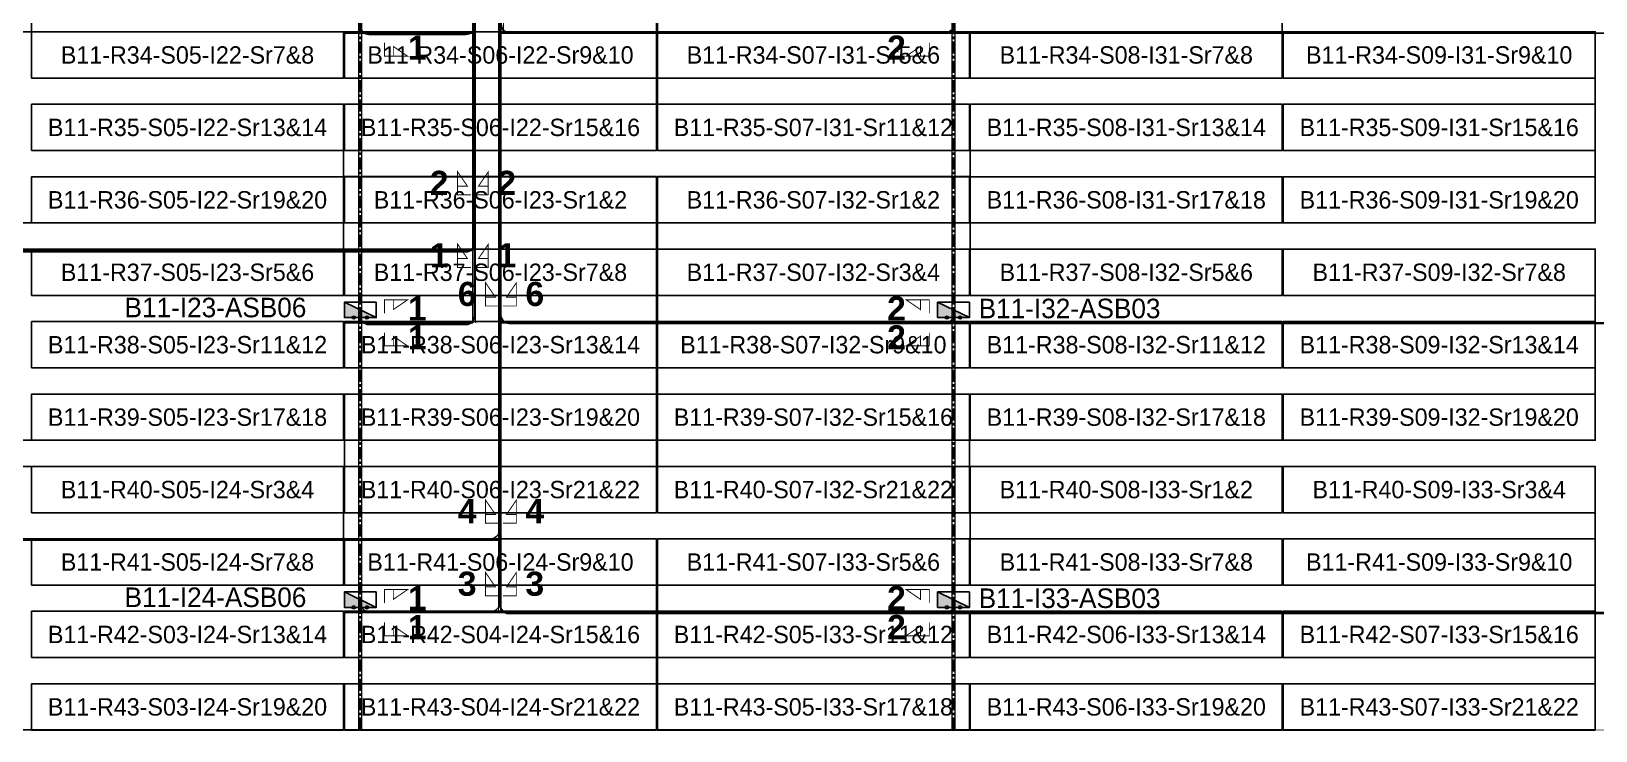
# Model space of a CAD drawing. Header units: metres. Extents: x 529352 to 529741, y 2674804 to 2675132.
# Drawn here: x 529481.8 to 529643.8, y 2674804.2 to 2674876.6 of the extents above; entities that cross this region are included whole.
import ezdxf
from ezdxf.enums import TextEntityAlignment as Align

# ---------------------------------------------------------------- set-up
doc = ezdxf.new("R2010")
doc.units = ezdxf.units.M
doc.linetypes.add('CENTER', pattern=[2, 1.25, -0.25, 0.25, -0.25])
doc.layers.add('Boundary-12.5 MW Block', color=6, linetype='Continuous', lineweight=9)
doc.layers.add('PILE', color=1, linetype='Continuous', lineweight=15)
for name, color, linetype in [('DC Trench BL-11', 40, 'Continuous'), ('E-Inverter Grouping', 2, 'Continuous'), ('Inverter Block-11', 7, 'Continuous'), ('LT Cable(AG) INV to LT Panel BL-11', 2, 'Continuous'), ('Messenger Wire Block-11 (Master Path)', 30, 'Continuous'), ('Messenger Wire Block-11 (MW Path)', 191, 'Continuous'), ('MMS Table Block-11', 8, 'Continuous'), ('Plan Line - DC BL-11', 40, 'Continuous'), ('Section Marking BL-11', 2, 'Continuous')]:
    doc.layers.add(name, color=color, linetype=linetype)
doc.styles.add('BoldTextStyle', font='arialbd.ttf')
doc.styles.get("Standard").update_dxf_attribs({"font": 'Adani Regular.ttf'})

# ---------------------------------------------------------------- blocks, each defined once
blk = doc.blocks.new('MMS Table (32.292 x 4.788)')
at = {"color": 0}
blk.add_lwpolyline([(0, -0.002), (0, 4.786), (32.292, 4.786), (32.292, -0.002)], close=True, dxfattribs=at)
at = {"color": 7}
blk.add_attdef('ID1', text='', height=1.8, dxfattribs=at).set_placement((16.146, 2.392), align=Align.MIDDLE_CENTER)
blk = doc.blocks.new('Inverter Block')
h = blk.add_hatch(color=0)
h.dxf.hatch_style = 1
h.paths.add_polyline_path([(-1.46, 2.27), (-1.46, 0.85), (1.46, 0.85)])
at = {"color": 0}
blk.add_lwpolyline([(1.46, 2.27), (-1.46, 2.27), (-1.46, 0.85), (1.46, 0.85)], close=True, dxfattribs=at)
blk.add_lwpolyline([(-1.46, 2.27), (1.46, 0.85)], dxfattribs=at)
at = {"layer": 'PILE'}
for centre in [(-0.61, 0.85), (0.61, 0.85)]:
    blk.add_circle(centre, 0.156, dxfattribs=at)
at = {"color": 7}
blk.add_attdef('ID', (-1.46, 3.01), '', height=1.8, dxfattribs=at)

msp = doc.modelspace()

# ---------------------------------------------------------------- linework, layer by layer
at = {"layer": 'Boundary-12.5 MW Block', "const_width": 0.05}
msp.add_lwpolyline([(529352.29, 2675124.08), (529643.82, 2675124.08), (529643.82, 2675131.58), (529740.89, 2675131.58), (529740.89, 2674804.29), (529417.07, 2674804.29), (529417.07, 2674819.29), (529352.29, 2674819.29)], close=True, dxfattribs=at)
at = {"layer": 'DC Trench BL-11', "color": 40, "const_width": 0.15}
for points in [[(529516.04, 2674981.58), (529515.73, 2674981.58), (529515.73, 2674804.29), (529516.04, 2674804.29)], [(529577.44, 2674981.58), (529577.14, 2674981.58), (529577.14, 2674804.29), (529577.44, 2674804.29)]]:
    msp.add_lwpolyline(points, close=True, dxfattribs=at)
at = {"layer": 'E-Inverter Grouping', "color": 3}
for points in [[(529481.86, 2674876.58), (529481.86, 2674884.08), (529546.54, 2674884.08), (529546.54, 2674864.29), (529514.15, 2674864.29), (529514.15, 2674856.79), (529449.46, 2674856.79), (529449.46, 2674876.58)], [(529611.32, 2674876.58), (529611.32, 2674884.08), (529546.64, 2674884.08), (529546.64, 2674864.29), (529579.03, 2674864.29), (529579.03, 2674856.79), (529643.72, 2674856.79), (529643.72, 2674876.58)]]:
    msp.add_lwpolyline(points, close=True, dxfattribs=at)
at = {"layer": 'E-Inverter Grouping'}
for points in [[(529546.54, 2674826.79), (529514.25, 2674826.79), (529514.25, 2674834.29), (529449.46, 2674834.29), (529449.46, 2674854.08), (529514.15, 2674854.08), (529514.15, 2674861.58), (529546.54, 2674861.58)], [(529546.64, 2674826.79), (529578.93, 2674826.79), (529578.93, 2674834.29), (529643.72, 2674834.29), (529643.72, 2674854.08), (529579.03, 2674854.08), (529579.03, 2674861.58), (529546.64, 2674861.58)], [(529514.15, 2674824.08), (529546.54, 2674824.08), (529546.54, 2674804.29), (529449.46, 2674804.29), (529449.46, 2674831.58), (529514.15, 2674831.58)], [(529579.03, 2674824.08), (529546.64, 2674824.08), (529546.64, 2674804.29), (529643.72, 2674804.29), (529643.72, 2674831.58), (529579.03, 2674831.58)]]:
    msp.add_lwpolyline(points, close=True, dxfattribs=at)
at = {"layer": 'LT Cable(AG) INV to LT Panel BL-11'}
for points in [[(529538.31, 2675001.57), (529537.19, 2675001.57, -0.209937), (529536.53, 2675001.86), (529536.28, 2675002.13, 0.209937), (529535.62, 2675002.42), (529528.54, 2675002.42, 0.414214), (529527.64, 2675001.52), (529527.64, 2674983.36, 0.010801), (529527.64, 2674983.32), (529527.7, 2674981.98, -0.010801), (529527.7, 2674981.94), (529527.7, 2674854.69, -0.414214), (529526.8, 2674853.79), (529419.61, 2674853.79, -0.414214), (529418.71, 2674854.69), (529418.71, 2674855.19)], [(529540.39, 2675001.6), (529537.19, 2675001.6, -0.209937), (529536.53, 2675001.89), (529536.28, 2675002.16, 0.209937), (529535.62, 2675002.45), (529528.52, 2675002.45, 0.414214), (529527.62, 2675001.55), (529527.62, 2674983.36, 0.010801), (529527.62, 2674983.32), (529527.68, 2674981.98, -0.010801), (529527.68, 2674981.94), (529527.68, 2674877.21, -0.414214), (529526.78, 2674876.31), (529516.79, 2674876.31, -0.414214), (529515.89, 2674877.21), (529515.89, 2674877.69)], [(529538.31, 2675001.55), (529537.19, 2675001.55, -0.209937), (529536.53, 2675001.84), (529536.28, 2675002.11, 0.209937), (529535.62, 2675002.4), (529528.57, 2675002.4, 0.414214), (529527.67, 2675001.5), (529527.67, 2674983.36, 0.010801), (529527.67, 2674983.33), (529527.73, 2674981.98, -0.010801), (529527.73, 2674981.94), (529527.73, 2674847.16, -0.414214), (529526.83, 2674846.26), (529516.79, 2674846.26, -0.414214), (529515.89, 2674847.16), (529515.89, 2674847.69)], [(529538.31, 2675001.52), (529537.13, 2675001.52, 0.176267), (529536.55, 2675001.31), (529536.19, 2675001.01, -0.176267), (529535.61, 2675000.8), (529531.09, 2675000.8, 0.414214), (529530.19, 2674999.9), (529530.19, 2674983.37, 0.019774), (529530.2, 2674983.3), (529530.3, 2674981.98, -0.019774), (529530.3, 2674981.91), (529530.3, 2674824.99, -0.414214), (529529.4, 2674824.09), (529419.61, 2674824.09, -0.414214), (529418.71, 2674824.99), (529418.71, 2674825.19)], [(529538.31, 2675001.5), (529537.13, 2675001.5, 0.176267), (529536.56, 2675001.29), (529536.2, 2675000.99, -0.176267), (529535.62, 2675000.78), (529531.12, 2675000.78, 0.414214), (529530.22, 2674999.88), (529530.22, 2674983.37, 0.019774), (529530.22, 2674983.3), (529530.33, 2674981.98, -0.019774), (529530.33, 2674981.91), (529530.33, 2674817.46, -0.414214), (529529.43, 2674816.56), (529516.79, 2674816.56, -0.414214), (529515.89, 2674817.46), (529515.89, 2674817.69)]]:
    msp.add_lwpolyline(points, format="xyb", dxfattribs=at)
at = {"layer": 'LT Cable(AG) INV to LT Panel BL-11', "color": 5}
for points in [[(529537.3, 2675001.21), (529537.11, 2675001.21, 0.119491), (529536.7, 2675001.11), (529536.2, 2675000.85, -0.119491), (529535.79, 2675000.75), (529531.14, 2675000.75, 0.414214), (529530.24, 2674999.85), (529530.24, 2674983.37, 0.019774), (529530.25, 2674983.3), (529530.35, 2674981.98, -0.019774), (529530.35, 2674981.91), (529530.35, 2674817.24, 0.414214), (529531.25, 2674816.34), (529673.57, 2674816.34, 0.414214), (529674.47, 2674817.24), (529674.47, 2674817.69)], [(529537.3, 2675001.18), (529537.11, 2675001.18, 0.119491), (529536.7, 2675001.08), (529536.2, 2675000.83, -0.119491), (529535.79, 2675000.73), (529531.17, 2675000.73, 0.414214), (529530.27, 2674999.83), (529530.27, 2674983.37, 0.019774), (529530.27, 2674983.3), (529530.38, 2674981.99, -0.019774), (529530.38, 2674981.91), (529530.38, 2674817.26, 0.414214), (529531.28, 2674816.36), (529576.39, 2674816.36, 0.414214), (529577.29, 2674817.26), (529577.29, 2674817.69)], [(529537.3, 2675001.16), (529537.11, 2675001.16, 0.119491), (529536.7, 2675001.06), (529536.2, 2675000.8, -0.119491), (529535.79, 2675000.7), (529531.19, 2675000.7, 0.414214), (529530.29, 2674999.8), (529530.29, 2674983.37, 0.019774), (529530.3, 2674983.3), (529530.4, 2674981.99, -0.019774), (529530.4, 2674981.92), (529530.4, 2674847.29, 0.414214), (529531.3, 2674846.39), (529673.57, 2674846.39, 0.414214), (529674.47, 2674847.29), (529674.47, 2674847.69)], [(529537.3, 2675001.13), (529537.11, 2675001.13, 0.119491), (529536.7, 2675001.03), (529536.2, 2675000.78, -0.119491), (529535.79, 2675000.68), (529531.22, 2675000.68, 0.414214), (529530.32, 2674999.78), (529530.32, 2674983.38, 0.019774), (529530.32, 2674983.3), (529530.43, 2674981.99, -0.019774), (529530.43, 2674981.92), (529530.43, 2674847.31, 0.414214), (529531.33, 2674846.41), (529576.39, 2674846.41, 0.414214), (529577.29, 2674847.31), (529577.29, 2674847.69)], [(529539.29, 2675001.11), (529537.11, 2675001.11, 0.119491), (529536.7, 2675001.01), (529536.2, 2675000.75, -0.119491), (529535.79, 2675000.65), (529531.24, 2675000.65, 0.414214), (529530.34, 2674999.75), (529530.34, 2674983.38, 0.019774), (529530.35, 2674983.31), (529530.45, 2674981.99, -0.019774), (529530.45, 2674981.92), (529530.45, 2674877.34, 0.414214), (529531.35, 2674876.44), (529673.57, 2674876.44, 0.414214), (529674.47, 2674877.34), (529674.47, 2674877.69)], [(529539.29, 2675001.08), (529537.11, 2675001.08, 0.119491), (529536.7, 2675000.98), (529536.2, 2675000.73, -0.119491), (529535.79, 2675000.63), (529531.27, 2675000.63, 0.414214), (529530.37, 2674999.73), (529530.37, 2674983.38, 0.019774), (529530.37, 2674983.31), (529530.48, 2674981.99, -0.019774), (529530.48, 2674981.92), (529530.48, 2674877.36, 0.414214), (529531.38, 2674876.46), (529576.39, 2674876.46, 0.414214), (529577.29, 2674877.36), (529577.29, 2674877.69)]]:
    msp.add_lwpolyline(points, format="xyb", dxfattribs=at)
at = {"layer": 'Messenger Wire Block-11 (Master Path)'}
for points in [[(529527.55, 2674846.44), (529527.55, 2674981.95)], [(529530.45, 2674816.44), (529530.45, 2674981.95)], [(529514.25, 2674876.44), (529527.55, 2674876.44)], [(529530.45, 2674876.44), (529676.11, 2674876.44)], [(529417.07, 2674853.94), (529527.55, 2674853.94)], [(529514.25, 2674846.44), (529527.55, 2674846.44)], [(529530.45, 2674846.44), (529676.11, 2674846.44)], [(529417.07, 2674823.94), (529530.45, 2674823.94)], [(529514.25, 2674816.44), (529676.11, 2674816.44)]]:
    msp.add_lwpolyline(points, dxfattribs=at)
at = {"layer": 'Messenger Wire Block-11 (MW Path)', "const_width": 0.1}
for points in [[(529527.8, 2674846.44), (529527.8, 2674981.95)], [(529530.2, 2674816.44), (529530.2, 2674981.95)], [(529530.7, 2674876.44), (529530.7, 2674981.95)], [(529514.25, 2674876.44), (529527.55, 2674876.44)], [(529530.45, 2674876.44), (529676.11, 2674876.44)], [(529417.07, 2674853.94), (529527.55, 2674853.94)], [(529514.25, 2674846.44), (529527.55, 2674846.44)], [(529530.45, 2674846.44), (529676.11, 2674846.44)], [(529417.07, 2674823.94), (529530.45, 2674823.94)], [(529514.25, 2674816.44), (529676.11, 2674816.44)]]:
    msp.add_lwpolyline(points, dxfattribs=at)
at = {"layer": 'Plan Line - DC BL-11', "color": 6, "linetype": 'CENTER'}
for points in [[(529515.89, 2674981.58), (529515.89, 2674804.29)], [(529577.29, 2674981.58), (529577.29, 2674804.29)]]:
    msp.add_lwpolyline(points, dxfattribs=at)
at = {"layer": 'Section Marking BL-11', "color": 94, "lineweight": 35, "true_color": 0x00a500, "const_width": 0.1}
for points in [[(529518.39, 2674875.44), (529518.39, 2674874.05), (529520.79, 2674874.05), (529519.31, 2674875.06), (529519.31, 2674874.05)], [(529574.79, 2674875.44), (529574.79, 2674874.05), (529572.39, 2674874.05), (529573.87, 2674875.06), (529573.87, 2674874.05)], [(529527.35, 2674859.69), (529525.96, 2674859.69), (529525.96, 2674862.09), (529526.97, 2674860.61), (529525.96, 2674860.61)], [(529527.75, 2674859.69), (529529.14, 2674859.69), (529529.14, 2674862.09), (529528.13, 2674860.61), (529529.14, 2674860.61)], [(529527.35, 2674852.19), (529525.96, 2674852.19), (529525.96, 2674854.59), (529526.97, 2674853.11), (529525.96, 2674853.11)], [(529527.75, 2674852.19), (529529.14, 2674852.19), (529529.14, 2674854.59), (529528.13, 2674853.11), (529529.14, 2674853.11)], [(529530.25, 2674848.19), (529528.86, 2674848.19), (529528.86, 2674850.59), (529529.87, 2674849.11), (529528.86, 2674849.11)], [(529530.65, 2674848.19), (529532.04, 2674848.19), (529532.04, 2674850.59), (529531.03, 2674849.11), (529532.04, 2674849.11)], [(529518.39, 2674847.44), (529518.39, 2674848.83), (529520.79, 2674848.83), (529519.31, 2674847.82), (529519.31, 2674848.83)], [(529574.79, 2674847.44), (529574.79, 2674848.83), (529572.39, 2674848.83), (529573.87, 2674847.82), (529573.87, 2674848.83)], [(529518.39, 2674845.44), (529518.39, 2674844.05), (529520.79, 2674844.05), (529519.31, 2674845.06), (529519.31, 2674844.05)], [(529574.79, 2674845.44), (529574.79, 2674844.05), (529572.39, 2674844.05), (529573.87, 2674845.06), (529573.87, 2674844.05)], [(529530.25, 2674825.69), (529528.86, 2674825.69), (529528.86, 2674828.09), (529529.87, 2674826.61), (529528.86, 2674826.61)], [(529530.65, 2674825.69), (529532.04, 2674825.69), (529532.04, 2674828.09), (529531.03, 2674826.61), (529532.04, 2674826.61)], [(529530.25, 2674818.19), (529528.86, 2674818.19), (529528.86, 2674820.59), (529529.87, 2674819.11), (529528.86, 2674819.11)], [(529530.65, 2674818.19), (529532.04, 2674818.19), (529532.04, 2674820.59), (529531.03, 2674819.11), (529532.04, 2674819.11)], [(529518.39, 2674817.44), (529518.39, 2674818.83), (529520.79, 2674818.83), (529519.31, 2674817.82), (529519.31, 2674818.83)], [(529574.79, 2674817.44), (529574.79, 2674818.83), (529572.39, 2674818.83), (529573.87, 2674817.82), (529573.87, 2674818.83)], [(529518.39, 2674815.44), (529518.39, 2674814.05), (529520.79, 2674814.05), (529519.31, 2674815.06), (529519.31, 2674814.05)], [(529574.79, 2674815.44), (529574.79, 2674814.05), (529572.39, 2674814.05), (529573.87, 2674815.06), (529573.87, 2674814.05)]]:
    msp.add_lwpolyline(points, dxfattribs=at)

# ---------------------------------------------------------------- block references
at = {"layer": 'Inverter Block-11'}
ref = msp.add_blockref('Inverter Block', (529515.89, 2674846.03), dxfattribs=dict(at, xscale=1.124999999976148, yscale=1.124999999976148, zscale=1.124999999976148))
ref.add_attrib('ID', 'B11-I23-ASB06', (529491.49, 2674847.02), dxfattribs={"layer": '0', "color": 7, "height": 2.025})
ref = msp.add_blockref('Inverter Block', (529577.29, 2674846.03), dxfattribs=dict(at, xscale=1.124999999976148, yscale=1.124999999976148, zscale=1.124999999976148))
ref.add_attrib('ID', 'B11-I32-ASB03', (529579.9, 2674846.92), dxfattribs={"layer": '0', "color": 7, "height": 2.025})
ref = msp.add_blockref('Inverter Block', (529515.89, 2674816.03), dxfattribs=dict(at, xscale=1.124999999976148, yscale=1.124999999976148, zscale=1.124999999976148))
ref.add_attrib('ID', 'B11-I24-ASB06', (529491.49, 2674817.02), dxfattribs={"layer": '0', "color": 7, "height": 2.025})
ref = msp.add_blockref('Inverter Block', (529577.29, 2674816.03), dxfattribs=dict(at, xscale=1.124999999976148, yscale=1.124999999976148, zscale=1.124999999976148))
ref.add_attrib('ID', 'B11-I33-ASB03', (529579.9, 2674816.92), dxfattribs={"layer": '0', "color": 7, "height": 2.025})
at = {"layer": 'MMS Table Block-11'}
for p, values in [((529481.86, 2674871.79), {'ID1': 'B11-R34-S05-I22-Sr7&8'}), ((529514.25, 2674871.79), {'ID1': 'B11-R34-S06-I22-Sr9&10'}), ((529546.64, 2674871.79), {'ID1': 'B11-R34-S07-I31-Sr5&6'}), ((529579.03, 2674871.79), {'ID1': 'B11-R34-S08-I31-Sr7&8'}), ((529611.42, 2674871.79), {'ID1': 'B11-R34-S09-I31-Sr9&10'}), ((529481.86, 2674864.29), {'ID1': 'B11-R35-S05-I22-Sr13&14'}), ((529514.25, 2674864.29), {'ID1': 'B11-R35-S06-I22-Sr15&16'}), ((529546.64, 2674864.29), {'ID1': 'B11-R35-S07-I31-Sr11&12'}), ((529579.03, 2674864.29), {'ID1': 'B11-R35-S08-I31-Sr13&14'}), ((529611.42, 2674864.29), {'ID1': 'B11-R35-S09-I31-Sr15&16'}), ((529481.86, 2674856.79), {'ID1': 'B11-R36-S05-I22-Sr19&20'}), ((529514.25, 2674856.79), {'ID1': 'B11-R36-S06-I23-Sr1&2'}), ((529546.64, 2674856.79), {'ID1': 'B11-R36-S07-I32-Sr1&2'}), ((529579.03, 2674856.79), {'ID1': 'B11-R36-S08-I31-Sr17&18'}), ((529611.42, 2674856.79), {'ID1': 'B11-R36-S09-I31-Sr19&20'}), ((529481.86, 2674849.29), {'ID1': 'B11-R37-S05-I23-Sr5&6'}), ((529514.25, 2674849.29), {'ID1': 'B11-R37-S06-I23-Sr7&8'}), ((529546.64, 2674849.29), {'ID1': 'B11-R37-S07-I32-Sr3&4'}), ((529579.03, 2674849.29), {'ID1': 'B11-R37-S08-I32-Sr5&6'}), ((529611.42, 2674849.29), {'ID1': 'B11-R37-S09-I32-Sr7&8'}), ((529481.86, 2674841.79), {'ID1': 'B11-R38-S05-I23-Sr11&12'}), ((529514.25, 2674841.79), {'ID1': 'B11-R38-S06-I23-Sr13&14'}), ((529546.64, 2674841.79), {'ID1': 'B11-R38-S07-I32-Sr9&10'}), ((529579.03, 2674841.79), {'ID1': 'B11-R38-S08-I32-Sr11&12'}), ((529611.42, 2674841.79), {'ID1': 'B11-R38-S09-I32-Sr13&14'}), ((529481.86, 2674834.29), {'ID1': 'B11-R39-S05-I23-Sr17&18'}), ((529514.25, 2674834.29), {'ID1': 'B11-R39-S06-I23-Sr19&20'}), ((529546.64, 2674834.29), {'ID1': 'B11-R39-S07-I32-Sr15&16'}), ((529579.03, 2674834.29), {'ID1': 'B11-R39-S08-I32-Sr17&18'}), ((529611.42, 2674834.29), {'ID1': 'B11-R39-S09-I32-Sr19&20'}), ((529481.86, 2674826.79), {'ID1': 'B11-R40-S05-I24-Sr3&4'}), ((529514.25, 2674826.79), {'ID1': 'B11-R40-S06-I23-Sr21&22'}), ((529546.64, 2674826.79), {'ID1': 'B11-R40-S07-I32-Sr21&22'}), ((529579.03, 2674826.79), {'ID1': 'B11-R40-S08-I33-Sr1&2'}), ((529611.42, 2674826.79), {'ID1': 'B11-R40-S09-I33-Sr3&4'}), ((529481.86, 2674819.29), {'ID1': 'B11-R41-S05-I24-Sr7&8'}), ((529514.25, 2674819.29), {'ID1': 'B11-R41-S06-I24-Sr9&10'}), ((529546.64, 2674819.29), {'ID1': 'B11-R41-S07-I33-Sr5&6'}), ((529579.03, 2674819.29), {'ID1': 'B11-R41-S08-I33-Sr7&8'}), ((529611.42, 2674819.29), {'ID1': 'B11-R41-S09-I33-Sr9&10'}), ((529481.86, 2674811.79), {'ID1': 'B11-R42-S03-I24-Sr13&14'}), ((529514.25, 2674811.79), {'ID1': 'B11-R42-S04-I24-Sr15&16'}), ((529546.64, 2674811.79), {'ID1': 'B11-R42-S05-I33-Sr11&12'}), ((529579.03, 2674811.79), {'ID1': 'B11-R42-S06-I33-Sr13&14'}), ((529611.42, 2674811.79), {'ID1': 'B11-R42-S07-I33-Sr15&16'}), ((529481.86, 2674804.29), {'ID1': 'B11-R43-S03-I24-Sr19&20'}), ((529514.25, 2674804.29), {'ID1': 'B11-R43-S04-I24-Sr21&22'}), ((529546.64, 2674804.29), {'ID1': 'B11-R43-S05-I33-Sr17&18'}), ((529579.03, 2674804.29), {'ID1': 'B11-R43-S06-I33-Sr19&20'}), ((529611.42, 2674804.29), {'ID1': 'B11-R43-S07-I33-Sr21&22'})]:
    msp.add_blockref('MMS Table (32.292 x 4.788)', p, dxfattribs=at).add_auto_attribs(values)

# ---------------------------------------------------------------- texts
at = {"layer": 'Section Marking BL-11', "color": 94, "true_color": 0x00a500, "style": 'BoldTextStyle'}
for s, p in [('1', (529521.79, 2674874.94)), ('2', (529571.39, 2674874.94)), ('2', (529524.05, 2674860.94)), ('2', (529531.05, 2674860.94)), ('1', (529524.05, 2674853.44)), ('1', (529531.05, 2674853.44)), ('6', (529526.95, 2674849.44)), ('6', (529533.95, 2674849.44)), ('1', (529521.79, 2674847.94)), ('2', (529571.39, 2674847.94)), ('1', (529521.79, 2674844.94)), ('2', (529571.39, 2674844.94)), ('4', (529526.95, 2674826.94)), ('4', (529533.95, 2674826.94)), ('3', (529526.95, 2674819.44)), ('3', (529533.95, 2674819.44)), ('1', (529521.79, 2674817.94)), ('2', (529571.39, 2674817.94)), ('1', (529521.79, 2674814.94)), ('2', (529571.39, 2674814.94))]:
    msp.add_text(s, height=2.5, dxfattribs=at).set_placement(p, align=Align.MIDDLE_CENTER)

doc.saveas('drawing.dxf')
